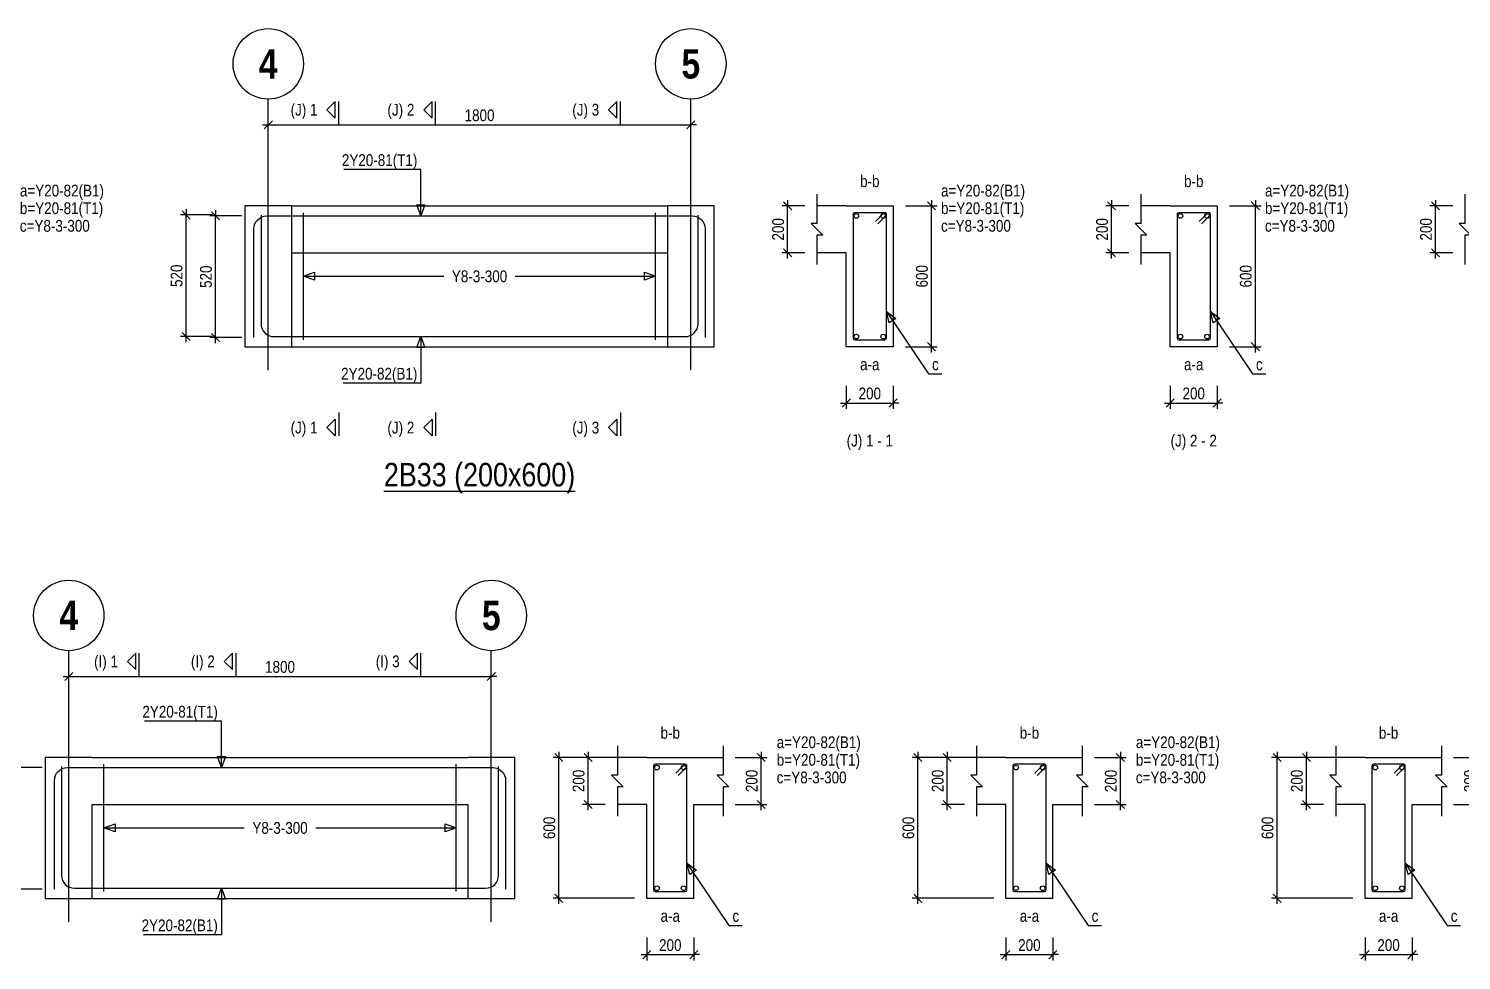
# Model space of a CAD drawing. Extents: x 0 to 206258, y -403073 to 0.
# Drawn here: x 39736 to 51943, y -327603 to -319664 of the extents above; entities that cross this region are included whole.
import ezdxf
from ezdxf.enums import TextEntityAlignment as Align
from ezdxf.lldxf.tags import DXFTag

# ---------------------------------------------------------------- set-up
doc = ezdxf.new("R2010")
doc.units = 0
doc.header["$LTSCALE"] = 1000
for name, color, linetype in [('Axis Circle(Dir 2)', 150, 'Continuous'), ('Axis Label(Dir 1)', 7, 'Continuous'), ('Axis Line(Dir 2)', 150, 'CENTER2'), ('Break Line', 5, 'Continuous'), ('Dimension Line', 5, 'Continuous'), ('Front Elevation Line', 40, 'Continuous'), ('Leader Line', 5, 'Continuous'), ('Link Line', 3, 'Continuous'), ('Rebar Label', 6, 'Continuous'), ('Rebar Line', 7, 'Continuous'), ('Section Label', 1, 'Continuous'), ('Section Line', 1, 'Continuous'), ('Top Rebar Label', 6, 'Continuous'), ('Top Rebar Line', 7, 'Continuous')]:
    doc.layers.add(name, color=color, linetype=linetype)
for name, color, linetype, true_color in [('Back Elevation Line', 191, 'HIDDEN2', 0xd4aaff), ('Beam Label(D)', 94, 'Continuous', 0x008100), ('Beam Line(D)', 112, 'Continuous', 0x00bd5e), ('Link Label', 94, 'Continuous', 0x008100)]:
    doc.layers.add(name, color=color, linetype=linetype, true_color=true_color)
doc.styles.add('Axis Label(Dir 1)', font='ARIALNB.TTF', dxfattribs={"height": 250})
doc.styles.add('Beam Label(D)', font='ARIALN.TTF', dxfattribs={"height": 200})
doc.styles.add('Dimension Text', font='ARIALN.TTF', dxfattribs={"height": 100})
doc.styles.add('Link Label', font='ARIALN.TTF', dxfattribs={"height": 100})
doc.styles.add('Rebar Label', font='ARIALN.TTF', dxfattribs={"height": 100})
doc.styles.add('Section Label', font='ARIALN.TTF', dxfattribs={"height": 100})
doc.styles.add('Top Rebar Label', font='ARIALN.TTF', dxfattribs={"height": 100})
tags = doc.linetypes.add('CENTER2', pattern=[1.125, 0.75, -0.125, 0.125, -0.125]).pattern_tags.tags
tags[10:11] = [DXFTag(74, 4), DXFTag(75, 0), DXFTag(340, '0'), DXFTag(46, 0.0), DXFTag(50, 0.0), DXFTag(44, 0.0), DXFTag(45, 0.0)]
tags[8:9] = [DXFTag(74, 4), DXFTag(75, 0), DXFTag(340, '0'), DXFTag(46, 0.0), DXFTag(50, 0.0), DXFTag(44, 0.0), DXFTag(45, 0.0)]
tags[6:7] = [DXFTag(74, 4), DXFTag(75, 0), DXFTag(340, '0'), DXFTag(46, 0.0), DXFTag(50, 0.0), DXFTag(44, 0.0), DXFTag(45, 0.0)]
tags[4:5] = [DXFTag(74, 4), DXFTag(75, 0), DXFTag(340, '0'), DXFTag(46, 0.0), DXFTag(50, 0.0), DXFTag(44, 0.0), DXFTag(45, 0.0)]
tags = doc.linetypes.add('HIDDEN2', pattern=[0.1875, 0.125, -0.0625]).pattern_tags.tags
tags[6:7] = [DXFTag(74, 4), DXFTag(75, 0), DXFTag(340, '0'), DXFTag(46, 0.0), DXFTag(50, 0.0), DXFTag(44, 0.0), DXFTag(45, 0.0)]
tags[4:5] = [DXFTag(74, 4), DXFTag(75, 0), DXFTag(340, '0'), DXFTag(46, 0.0), DXFTag(50, 0.0), DXFTag(44, 0.0), DXFTag(45, 0.0)]
doc.dimstyles.new('BEAM', dxfattribs={"dimtxt": 100, "dimasz": 30, "dimexe": 48.3, "dimexo": 103.5, "dimgap": 30, "dimtad": 1, "dimtoh": 1, "dimdec": 1, "dimlfac": 0.5, "dimdsep": 46, "dimtxsty": 'Dimension Text', "dimblk": 'PCDIM_TICK', "dimcen": 0.09, "dimclrd": 5, "dimclre": 5, "dimclrt": 5, "dimadec": 1, "dimazin": 0, "dimtp": 1, "dimtm": 1, "dimtfac": 1, "dimtdec": 4, "dimtofl": 0, "dimtmove": 0, "dimatfit": 3, "dimfxl": 1, "dimtolj": 1, "dimtzin": 0, "dimarcsym": 0})

# ---------------------------------------------------------------- blocks, each defined once
blk = doc.blocks.new('PCDIM_TICK')
at = {"layer": 'Dimension Line', "color": 0, "transparency": 33554687}
for p, q in [((1.15, 1.15), (-1.15, -1.15)), ((1.61, 0), (0, 0))]:
    blk.add_line(p, q, dxfattribs=at)
blk = doc.blocks.new('*U3928')
at = {"layer": 'Dimension Line', "color": 5, "true_color": 0x0000ff, "transparency": 16777216}
for p, q in [((41552, -321260), (41280, -321260)), ((41328, -322296), (41328, -321260)), ((41552, -322296), (41280, -322296))]:
    blk.add_line(p, q, dxfattribs=at)
at = {"layer": 'Dimension Line', "color": 5, "true_color": 0x0000ff, "transparency": 16777216, "xscale": 30, "yscale": 30}
for p, rotation in [((41328, -321260), 89.99999999999447), ((41328, -322296), 269.9999999999834)]:
    blk.add_blockref('PCDIM_TICK', p, dxfattribs=dict(at, rotation=rotation))
at = {"layer": 'Dimension Line', "color": 5, "true_color": 0x0000ff, "transparency": 16777216, "insert": (41298, -321778), "char_height": 100, "width": 181.5, "attachment_point": 8, "rotation": 90, "style": 'Dimension Text'}
blk.add_mtext('520', dxfattribs=at)
blk = doc.blocks.new('*U3929')
at = {"layer": 'Dimension Line', "color": 5, "true_color": 0x0000ff, "transparency": 16777216}
for p, q in [((41302, -321252), (41030, -321252)), ((41078, -322288), (41078, -321252)), ((41302, -322288), (41030, -322288))]:
    blk.add_line(p, q, dxfattribs=at)
at = {"layer": 'Dimension Line', "color": 5, "true_color": 0x0000ff, "transparency": 16777216, "xscale": 30, "yscale": 30}
for p, rotation in [((41078, -321252), 89.99999999999447), ((41078, -322288), 269.9999999999834)]:
    blk.add_blockref('PCDIM_TICK', p, dxfattribs=dict(at, rotation=rotation))
at = {"layer": 'Dimension Line', "color": 5, "true_color": 0x0000ff, "transparency": 16777216, "insert": (41048, -321770), "char_height": 100, "width": 181.5, "attachment_point": 8, "rotation": 90, "style": 'Dimension Text'}
blk.add_mtext('520', dxfattribs=at)
blk = doc.blocks.new('*U3930')
at = {"layer": 'Dimension Line', "color": 5, "true_color": 0x0000ff, "transparency": 16777216}
for p, q in [((41778, -320631), (41778, -320436)), ((45378, -320631), (45378, -320436)), ((41778, -320484), (45378, -320484))]:
    blk.add_line(p, q, dxfattribs=at)
at = {"layer": 'Dimension Line', "color": 5, "true_color": 0x0000ff, "transparency": 16777216, "xscale": 30, "yscale": 30, "rotation": 180.0000000000004}
blk.add_blockref('PCDIM_TICK', (41778, -320484), dxfattribs=at)
at = {"layer": 'Dimension Line', "color": 5, "true_color": 0x0000ff, "transparency": 16777216, "xscale": 30, "yscale": 30}
blk.add_blockref('PCDIM_TICK', (45378, -320484), dxfattribs=at)
at = {"layer": 'Dimension Line', "color": 5, "true_color": 0x0000ff, "transparency": 16777216, "insert": (43578, -320454), "char_height": 100, "width": 238.4, "attachment_point": 8, "style": 'Dimension Text'}
blk.add_mtext('1800', dxfattribs=at)
blk = doc.blocks.new('*U3931')
at = {"layer": 'Dimension Line', "color": 5, "true_color": 0x0000ff, "transparency": 16777216}
for p, q in [((47206, -321174), (47476, -321174)), ((47428, -322374), (47428, -321174)), ((47206, -322374), (47476, -322374))]:
    blk.add_line(p, q, dxfattribs=at)
at = {"layer": 'Dimension Line', "color": 5, "true_color": 0x0000ff, "transparency": 16777216, "xscale": 30, "yscale": 30}
for p, rotation in [((47428, -321174), 89.99999999999447), ((47428, -322374), 269.9999999999834)]:
    blk.add_blockref('PCDIM_TICK', p, dxfattribs=dict(at, rotation=rotation))
at = {"layer": 'Dimension Line', "color": 5, "true_color": 0x0000ff, "transparency": 16777216, "insert": (47398, -321774), "char_height": 100, "width": 181.97, "attachment_point": 8, "rotation": 90, "style": 'Dimension Text'}
blk.add_mtext('600', dxfattribs=at)
blk = doc.blocks.new('*U3932')
at = {"layer": 'Dimension Line', "color": 5, "true_color": 0x0000ff, "transparency": 16777216}
for p, q in [((46349, -321174), (46155, -321174)), ((46203, -321574), (46203, -321174)), ((46349, -321574), (46155, -321574))]:
    blk.add_line(p, q, dxfattribs=at)
at = {"layer": 'Dimension Line', "color": 5, "true_color": 0x0000ff, "transparency": 16777216, "xscale": 30, "yscale": 30}
for p, rotation in [((46203, -321174), 89.99999999999447), ((46203, -321574), 269.9999999999834)]:
    blk.add_blockref('PCDIM_TICK', p, dxfattribs=dict(at, rotation=rotation))
at = {"layer": 'Dimension Line', "color": 5, "true_color": 0x0000ff, "transparency": 16777216, "insert": (46173, -321374), "char_height": 100, "width": 182.77, "attachment_point": 8, "rotation": 90, "style": 'Dimension Text'}
blk.add_mtext('200', dxfattribs=at)
blk = doc.blocks.new('*U3933')
at = {"layer": 'Dimension Line', "color": 5, "true_color": 0x0000ff, "transparency": 16777216}
for p, q in [((46703, -322708), (46703, -322903)), ((47103, -322708), (47103, -322903)), ((46703, -322854), (47103, -322854))]:
    blk.add_line(p, q, dxfattribs=at)
at = {"layer": 'Dimension Line', "color": 5, "true_color": 0x0000ff, "transparency": 16777216, "xscale": 30, "yscale": 30, "rotation": 180.0000000000004}
blk.add_blockref('PCDIM_TICK', (46703, -322854), dxfattribs=at)
at = {"layer": 'Dimension Line', "color": 5, "true_color": 0x0000ff, "transparency": 16777216, "xscale": 30, "yscale": 30}
blk.add_blockref('PCDIM_TICK', (47103, -322854), dxfattribs=at)
at = {"layer": 'Dimension Line', "color": 5, "true_color": 0x0000ff, "transparency": 16777216, "insert": (46903, -322824), "char_height": 100, "width": 182.77, "attachment_point": 8, "style": 'Dimension Text'}
blk.add_mtext('200', dxfattribs=at)
blk = doc.blocks.new('*U3934')
at = {"layer": 'Dimension Line', "color": 5, "true_color": 0x0000ff, "transparency": 16777216}
for p, q in [((49967, -321174), (50237, -321174)), ((50188, -322374), (50188, -321174)), ((49967, -322374), (50237, -322374))]:
    blk.add_line(p, q, dxfattribs=at)
at = {"layer": 'Dimension Line', "color": 5, "true_color": 0x0000ff, "transparency": 16777216, "xscale": 30, "yscale": 30}
for p, rotation in [((50188, -321174), 89.99999999999447), ((50188, -322374), 269.9999999999834)]:
    blk.add_blockref('PCDIM_TICK', p, dxfattribs=dict(at, rotation=rotation))
at = {"layer": 'Dimension Line', "color": 5, "true_color": 0x0000ff, "transparency": 16777216, "insert": (50158, -321774), "char_height": 100, "width": 181.97, "attachment_point": 8, "rotation": 90, "style": 'Dimension Text'}
blk.add_mtext('600', dxfattribs=at)
blk = doc.blocks.new('*U3935')
at = {"layer": 'Dimension Line', "color": 5, "true_color": 0x0000ff, "transparency": 16777216}
for p, q in [((49110, -321174), (48915, -321174)), ((48963, -321574), (48963, -321174)), ((49110, -321574), (48915, -321574))]:
    blk.add_line(p, q, dxfattribs=at)
at = {"layer": 'Dimension Line', "color": 5, "true_color": 0x0000ff, "transparency": 16777216, "xscale": 30, "yscale": 30}
for p, rotation in [((48963, -321174), 89.99999999999447), ((48963, -321574), 269.9999999999834)]:
    blk.add_blockref('PCDIM_TICK', p, dxfattribs=dict(at, rotation=rotation))
at = {"layer": 'Dimension Line', "color": 5, "true_color": 0x0000ff, "transparency": 16777216, "insert": (48933, -321374), "char_height": 100, "width": 182.77, "attachment_point": 8, "rotation": 90, "style": 'Dimension Text'}
blk.add_mtext('200', dxfattribs=at)
blk = doc.blocks.new('*U3936')
at = {"layer": 'Dimension Line', "color": 5, "true_color": 0x0000ff, "transparency": 16777216}
for p, q in [((49463, -322708), (49463, -322903)), ((49863, -322708), (49863, -322903)), ((49463, -322854), (49863, -322854))]:
    blk.add_line(p, q, dxfattribs=at)
at = {"layer": 'Dimension Line', "color": 5, "true_color": 0x0000ff, "transparency": 16777216, "xscale": 30, "yscale": 30, "rotation": 180.0000000000004}
blk.add_blockref('PCDIM_TICK', (49463, -322854), dxfattribs=at)
at = {"layer": 'Dimension Line', "color": 5, "true_color": 0x0000ff, "transparency": 16777216, "xscale": 30, "yscale": 30}
blk.add_blockref('PCDIM_TICK', (49863, -322854), dxfattribs=at)
at = {"layer": 'Dimension Line', "color": 5, "true_color": 0x0000ff, "transparency": 16777216, "insert": (49663, -322824), "char_height": 100, "width": 182.77, "attachment_point": 8, "style": 'Dimension Text'}
blk.add_mtext('200', dxfattribs=at)
blk = doc.blocks.new('*U3938')
at = {"layer": 'Dimension Line', "color": 5, "true_color": 0x0000ff, "transparency": 16777216}
for p, q in [((51870, -321174), (51675, -321174)), ((51723, -321574), (51723, -321174)), ((51870, -321574), (51675, -321574))]:
    blk.add_line(p, q, dxfattribs=at)
at = {"layer": 'Dimension Line', "color": 5, "true_color": 0x0000ff, "transparency": 16777216, "xscale": 30, "yscale": 30}
for p, rotation in [((51723, -321174), 89.99999999999447), ((51723, -321574), 269.9999999999834)]:
    blk.add_blockref('PCDIM_TICK', p, dxfattribs=dict(at, rotation=rotation))
at = {"layer": 'Dimension Line', "color": 5, "true_color": 0x0000ff, "transparency": 16777216, "insert": (51693, -321374), "char_height": 100, "width": 182.77, "attachment_point": 8, "rotation": 90, "style": 'Dimension Text'}
blk.add_mtext('200', dxfattribs=at)
blk = doc.blocks.new('*U3964')
at = {"layer": 'Dimension Line', "color": 5, "true_color": 0x0000ff, "transparency": 16777216}
for p, q in [((39852, -325960), (39580, -325960)), ((39628, -326996), (39628, -325960)), ((39852, -326996), (39580, -326996))]:
    blk.add_line(p, q, dxfattribs=at)
at = {"layer": 'Dimension Line', "color": 5, "true_color": 0x0000ff, "transparency": 16777216, "xscale": 30, "yscale": 30}
for p, rotation in [((39628, -325960), 89.99999999999447), ((39628, -326996), 269.9999999999834)]:
    blk.add_blockref('PCDIM_TICK', p, dxfattribs=dict(at, rotation=rotation))
at = {"layer": 'Dimension Line', "color": 5, "true_color": 0x0000ff, "transparency": 16777216, "insert": (39598, -326478), "char_height": 100, "width": 181.5, "attachment_point": 8, "rotation": 90, "style": 'Dimension Text'}
blk.add_mtext('520', dxfattribs=at)
blk = doc.blocks.new('*U3966')
at = {"layer": 'Dimension Line', "color": 5, "true_color": 0x0000ff, "transparency": 16777216}
for p, q in [((40078, -325331), (40078, -325136)), ((40078, -325184), (43678, -325184)), ((43678, -325331), (43678, -325136))]:
    blk.add_line(p, q, dxfattribs=at)
at = {"layer": 'Dimension Line', "color": 5, "true_color": 0x0000ff, "transparency": 16777216, "xscale": 30, "yscale": 30, "rotation": 180.0000000000004}
blk.add_blockref('PCDIM_TICK', (40078, -325184), dxfattribs=at)
at = {"layer": 'Dimension Line', "color": 5, "true_color": 0x0000ff, "transparency": 16777216, "xscale": 30, "yscale": 30}
blk.add_blockref('PCDIM_TICK', (43678, -325184), dxfattribs=at)
at = {"layer": 'Dimension Line', "color": 5, "true_color": 0x0000ff, "transparency": 16777216, "insert": (41878, -325154), "char_height": 100, "width": 238.4, "attachment_point": 8, "style": 'Dimension Text'}
blk.add_mtext('1800', dxfattribs=at)
blk = doc.blocks.new('*U3967')
at = {"layer": 'Dimension Line', "color": 5, "true_color": 0x0000ff, "transparency": 16777216}
for p, q in [((45756, -325874), (46026, -325874)), ((45978, -326274), (45978, -325874)), ((45756, -326274), (46026, -326274))]:
    blk.add_line(p, q, dxfattribs=at)
at = {"layer": 'Dimension Line', "color": 5, "true_color": 0x0000ff, "transparency": 16777216, "xscale": 30, "yscale": 30}
for p, rotation in [((45978, -325874), 89.99999999999447), ((45978, -326274), 269.9999999999834)]:
    blk.add_blockref('PCDIM_TICK', p, dxfattribs=dict(at, rotation=rotation))
at = {"layer": 'Dimension Line', "color": 5, "true_color": 0x0000ff, "transparency": 16777216, "insert": (45948, -326074), "char_height": 100, "width": 182.77, "attachment_point": 8, "rotation": 90, "style": 'Dimension Text'}
blk.add_mtext('200', dxfattribs=at)
blk = doc.blocks.new('*U3968')
at = {"layer": 'Dimension Line', "color": 5, "true_color": 0x0000ff, "transparency": 16777216}
for p, q in [((44649, -325874), (44455, -325874)), ((44503, -326274), (44503, -325874)), ((44649, -326274), (44455, -326274))]:
    blk.add_line(p, q, dxfattribs=at)
at = {"layer": 'Dimension Line', "color": 5, "true_color": 0x0000ff, "transparency": 16777216, "xscale": 30, "yscale": 30}
for p, rotation in [((44503, -325874), 89.99999999999447), ((44503, -326274), 269.9999999999834)]:
    blk.add_blockref('PCDIM_TICK', p, dxfattribs=dict(at, rotation=rotation))
at = {"layer": 'Dimension Line', "color": 5, "true_color": 0x0000ff, "transparency": 16777216, "insert": (44473, -326074), "char_height": 100, "width": 182.77, "attachment_point": 8, "rotation": 90, "style": 'Dimension Text'}
blk.add_mtext('200', dxfattribs=at)
blk = doc.blocks.new('*U3969')
at = {"layer": 'Dimension Line', "color": 5, "true_color": 0x0000ff, "transparency": 16777216}
for p, q in [((44899, -325874), (44205, -325874)), ((44253, -327074), (44253, -325874)), ((44899, -327074), (44205, -327074))]:
    blk.add_line(p, q, dxfattribs=at)
at = {"layer": 'Dimension Line', "color": 5, "true_color": 0x0000ff, "transparency": 16777216, "xscale": 30, "yscale": 30}
for p, rotation in [((44253, -325874), 89.99999999999447), ((44253, -327074), 269.9999999999834)]:
    blk.add_blockref('PCDIM_TICK', p, dxfattribs=dict(at, rotation=rotation))
at = {"layer": 'Dimension Line', "color": 5, "true_color": 0x0000ff, "transparency": 16777216, "insert": (44223, -326474), "char_height": 100, "width": 181.97, "attachment_point": 8, "rotation": 90, "style": 'Dimension Text'}
blk.add_mtext('600', dxfattribs=at)
blk = doc.blocks.new('*U3970')
at = {"layer": 'Dimension Line', "color": 5, "true_color": 0x0000ff, "transparency": 16777216}
for p, q in [((45003, -327408), (45003, -327603)), ((45403, -327408), (45403, -327603)), ((45003, -327554), (45403, -327554))]:
    blk.add_line(p, q, dxfattribs=at)
at = {"layer": 'Dimension Line', "color": 5, "true_color": 0x0000ff, "transparency": 16777216, "xscale": 30, "yscale": 30, "rotation": 180.0000000000004}
blk.add_blockref('PCDIM_TICK', (45003, -327554), dxfattribs=at)
at = {"layer": 'Dimension Line', "color": 5, "true_color": 0x0000ff, "transparency": 16777216, "xscale": 30, "yscale": 30}
blk.add_blockref('PCDIM_TICK', (45403, -327554), dxfattribs=at)
at = {"layer": 'Dimension Line', "color": 5, "true_color": 0x0000ff, "transparency": 16777216, "insert": (45203, -327524), "char_height": 100, "width": 182.77, "attachment_point": 8, "style": 'Dimension Text'}
blk.add_mtext('200', dxfattribs=at)
blk = doc.blocks.new('*U3971')
at = {"layer": 'Dimension Line', "color": 5, "true_color": 0x0000ff, "transparency": 16777216}
for p, q in [((48817, -325874), (49087, -325874)), ((49038, -326274), (49038, -325874)), ((48817, -326274), (49087, -326274))]:
    blk.add_line(p, q, dxfattribs=at)
at = {"layer": 'Dimension Line', "color": 5, "true_color": 0x0000ff, "transparency": 16777216, "xscale": 30, "yscale": 30}
for p, rotation in [((49038, -325874), 89.99999999999447), ((49038, -326274), 269.9999999999834)]:
    blk.add_blockref('PCDIM_TICK', p, dxfattribs=dict(at, rotation=rotation))
at = {"layer": 'Dimension Line', "color": 5, "true_color": 0x0000ff, "transparency": 16777216, "insert": (49008, -326074), "char_height": 100, "width": 182.77, "attachment_point": 8, "rotation": 90, "style": 'Dimension Text'}
blk.add_mtext('200', dxfattribs=at)
blk = doc.blocks.new('*U3972')
at = {"layer": 'Dimension Line', "color": 5, "true_color": 0x0000ff, "transparency": 16777216}
for p, q in [((47710, -325874), (47515, -325874)), ((47563, -326274), (47563, -325874)), ((47710, -326274), (47515, -326274))]:
    blk.add_line(p, q, dxfattribs=at)
at = {"layer": 'Dimension Line', "color": 5, "true_color": 0x0000ff, "transparency": 16777216, "xscale": 30, "yscale": 30}
for p, rotation in [((47563, -325874), 89.99999999999447), ((47563, -326274), 269.9999999999834)]:
    blk.add_blockref('PCDIM_TICK', p, dxfattribs=dict(at, rotation=rotation))
at = {"layer": 'Dimension Line', "color": 5, "true_color": 0x0000ff, "transparency": 16777216, "insert": (47533, -326074), "char_height": 100, "width": 182.77, "attachment_point": 8, "rotation": 90, "style": 'Dimension Text'}
blk.add_mtext('200', dxfattribs=at)
blk = doc.blocks.new('*U3973')
at = {"layer": 'Dimension Line', "color": 5, "true_color": 0x0000ff, "transparency": 16777216}
for p, q in [((47960, -325874), (47265, -325874)), ((47313, -327074), (47313, -325874)), ((47960, -327074), (47265, -327074))]:
    blk.add_line(p, q, dxfattribs=at)
at = {"layer": 'Dimension Line', "color": 5, "true_color": 0x0000ff, "transparency": 16777216, "xscale": 30, "yscale": 30}
for p, rotation in [((47313, -325874), 89.99999999999447), ((47313, -327074), 269.9999999999834)]:
    blk.add_blockref('PCDIM_TICK', p, dxfattribs=dict(at, rotation=rotation))
at = {"layer": 'Dimension Line', "color": 5, "true_color": 0x0000ff, "transparency": 16777216, "insert": (47283, -326474), "char_height": 100, "width": 181.97, "attachment_point": 8, "rotation": 90, "style": 'Dimension Text'}
blk.add_mtext('600', dxfattribs=at)
blk = doc.blocks.new('*U3974')
at = {"layer": 'Dimension Line', "color": 5, "true_color": 0x0000ff, "transparency": 16777216}
for p, q in [((48063, -327408), (48063, -327603)), ((48463, -327408), (48463, -327603)), ((48063, -327554), (48463, -327554))]:
    blk.add_line(p, q, dxfattribs=at)
at = {"layer": 'Dimension Line', "color": 5, "true_color": 0x0000ff, "transparency": 16777216, "xscale": 30, "yscale": 30, "rotation": 180.0000000000004}
blk.add_blockref('PCDIM_TICK', (48063, -327554), dxfattribs=at)
at = {"layer": 'Dimension Line', "color": 5, "true_color": 0x0000ff, "transparency": 16777216, "xscale": 30, "yscale": 30}
blk.add_blockref('PCDIM_TICK', (48463, -327554), dxfattribs=at)
at = {"layer": 'Dimension Line', "color": 5, "true_color": 0x0000ff, "transparency": 16777216, "insert": (48263, -327524), "char_height": 100, "width": 182.77, "attachment_point": 8, "style": 'Dimension Text'}
blk.add_mtext('200', dxfattribs=at)
blk = doc.blocks.new('*U3975')
at = {"layer": 'Dimension Line', "color": 5, "true_color": 0x0000ff, "transparency": 16777216}
for p, q in [((51877, -325874), (52147, -325874)), ((52098, -326274), (52098, -325874)), ((51877, -326274), (52147, -326274))]:
    blk.add_line(p, q, dxfattribs=at)
at = {"layer": 'Dimension Line', "color": 5, "true_color": 0x0000ff, "transparency": 16777216, "xscale": 30, "yscale": 30}
for p, rotation in [((52098, -325874), 89.99999999999447), ((52098, -326274), 269.9999999999834)]:
    blk.add_blockref('PCDIM_TICK', p, dxfattribs=dict(at, rotation=rotation))
at = {"layer": 'Dimension Line', "color": 5, "true_color": 0x0000ff, "transparency": 16777216, "insert": (52068, -326074), "char_height": 100, "width": 182.77, "attachment_point": 8, "rotation": 90, "style": 'Dimension Text'}
blk.add_mtext('200', dxfattribs=at)
blk = doc.blocks.new('*U3976')
at = {"layer": 'Dimension Line', "color": 5, "true_color": 0x0000ff, "transparency": 16777216}
for p, q in [((50770, -325874), (50575, -325874)), ((50623, -326274), (50623, -325874)), ((50770, -326274), (50575, -326274))]:
    blk.add_line(p, q, dxfattribs=at)
at = {"layer": 'Dimension Line', "color": 5, "true_color": 0x0000ff, "transparency": 16777216, "xscale": 30, "yscale": 30}
for p, rotation in [((50623, -325874), 89.99999999999447), ((50623, -326274), 269.9999999999834)]:
    blk.add_blockref('PCDIM_TICK', p, dxfattribs=dict(at, rotation=rotation))
at = {"layer": 'Dimension Line', "color": 5, "true_color": 0x0000ff, "transparency": 16777216, "insert": (50593, -326074), "char_height": 100, "width": 182.77, "attachment_point": 8, "rotation": 90, "style": 'Dimension Text'}
blk.add_mtext('200', dxfattribs=at)
blk = doc.blocks.new('*U3977')
at = {"layer": 'Dimension Line', "color": 5, "true_color": 0x0000ff, "transparency": 16777216}
for p, q in [((51020, -325874), (50325, -325874)), ((50373, -327074), (50373, -325874)), ((51020, -327074), (50325, -327074))]:
    blk.add_line(p, q, dxfattribs=at)
at = {"layer": 'Dimension Line', "color": 5, "true_color": 0x0000ff, "transparency": 16777216, "xscale": 30, "yscale": 30}
for p, rotation in [((50373, -325874), 89.99999999999447), ((50373, -327074), 269.9999999999834)]:
    blk.add_blockref('PCDIM_TICK', p, dxfattribs=dict(at, rotation=rotation))
at = {"layer": 'Dimension Line', "color": 5, "true_color": 0x0000ff, "transparency": 16777216, "insert": (50343, -326474), "char_height": 100, "width": 181.97, "attachment_point": 8, "rotation": 90, "style": 'Dimension Text'}
blk.add_mtext('600', dxfattribs=at)
blk = doc.blocks.new('*U3978')
at = {"layer": 'Dimension Line', "color": 5, "true_color": 0x0000ff, "transparency": 16777216}
for p, q in [((51123, -327408), (51123, -327603)), ((51523, -327408), (51523, -327603)), ((51123, -327554), (51523, -327554))]:
    blk.add_line(p, q, dxfattribs=at)
at = {"layer": 'Dimension Line', "color": 5, "true_color": 0x0000ff, "transparency": 16777216, "xscale": 30, "yscale": 30, "rotation": 180.0000000000004}
blk.add_blockref('PCDIM_TICK', (51123, -327554), dxfattribs=at)
at = {"layer": 'Dimension Line', "color": 5, "true_color": 0x0000ff, "transparency": 16777216, "xscale": 30, "yscale": 30}
blk.add_blockref('PCDIM_TICK', (51523, -327554), dxfattribs=at)
at = {"layer": 'Dimension Line', "color": 5, "true_color": 0x0000ff, "transparency": 16777216, "insert": (51323, -327524), "char_height": 100, "width": 182.77, "attachment_point": 8, "style": 'Dimension Text'}
blk.add_mtext('200', dxfattribs=at)

msp = doc.modelspace()

# ---------------------------------------------------------------- linework, layer by layer
at = {"layer": 'Axis Circle(Dir 2)', "transparency": 33554687}
for centre in [(41777.964, -319964.284), (45377.964, -319964.284), (40077.964, -324664.284), (43677.964, -324664.284)]:
    msp.add_circle(centre, 300, dxfattribs=at)
at = {"layer": 'Axis Line(Dir 2)', "transparency": 33554687}
for points in [[(41777.964, -322574.284), (41777.964, -320264.284)], [(45377.964, -322574.284), (45377.964, -320264.284)], [(40077.964, -327274.284), (40077.964, -324964.284)], [(43677.964, -327274.284), (43677.964, -324964.284)]]:
    msp.add_lwpolyline(points, dxfattribs=at)
at = {"layer": 'Back Elevation Line', "transparency": 33554687}
for points in [[(41977.964, -321174.284), (41577.964, -321174.284)], [(41577.964, -321174.284), (41577.964, -322374.284)], [(41977.964, -322374.284), (41977.964, -321174.284)], [(45577.964, -321174.284), (45177.964, -321174.284)], [(45177.964, -321174.284), (45177.964, -322374.284)], [(45577.964, -322374.284), (45577.964, -321174.284)], [(41577.964, -322374.284), (41977.964, -322374.284)], [(45177.964, -322374.284), (45577.964, -322374.284)], [(40277.964, -325874.284), (39877.964, -325874.284)], [(39877.964, -325874.284), (39877.964, -327074.284)], [(40277.964, -325874.284), (43477.964, -325874.284)], [(43877.964, -325874.284), (43477.964, -325874.284)], [(43877.964, -327074.284), (43877.964, -325874.284)], [(40277.964, -327074.284), (40277.964, -326274.284)], [(40277.964, -326274.284), (43477.964, -326274.284)], [(43477.964, -326274.284), (43477.964, -327074.284)], [(39877.964, -327074.284), (40277.964, -327074.284)], [(43477.964, -327074.284), (43877.964, -327074.284)]]:
    msp.add_lwpolyline(points, dxfattribs=at)
at = {"layer": 'Beam Line(D)', "transparency": 33554687}
for points in [[(41577.964, -321174.284), (41577.964, -322374.284)], [(41977.964, -321174.284), (41577.964, -321174.284)], [(41977.964, -321174.284), (45177.964, -321174.284)], [(45577.964, -321174.284), (45177.964, -321174.284)], [(45577.964, -322374.284), (45577.964, -321174.284)], [(46702.964, -321174.284), (47102.964, -321174.284), (47102.964, -322374.284), (46702.964, -322374.284), (46702.964, -321574.284), (46452.964, -321574.284)], [(46702.964, -321174.284), (46452.964, -321174.284)], [(46702.964, -321174.284), (46702.964, -321174.284)], [(49463.203, -321174.284), (49863.203, -321174.284), (49863.203, -322374.284), (49463.203, -322374.284), (49463.203, -321574.284), (49213.203, -321574.284)], [(49463.203, -321174.284), (49213.203, -321174.284)], [(49463.203, -321174.284), (49463.203, -321174.284)], [(41577.964, -322374.284), (41977.964, -322374.284)], [(41977.964, -322374.284), (45177.964, -322374.284)], [(45177.964, -322374.284), (45577.964, -322374.284)], [(39877.964, -325874.284), (39877.964, -327074.284)], [(40277.964, -325874.284), (39877.964, -325874.284)], [(40277.964, -325874.284), (43477.964, -325874.284)], [(43877.964, -325874.284), (43477.964, -325874.284)], [(43877.964, -327074.284), (43877.964, -325874.284)], [(45002.964, -325874.284), (44752.964, -325874.284)], [(45002.964, -325874.284), (45402.964, -325874.284)], [(45002.964, -325874.284), (45002.964, -325874.284)], [(45402.964, -325874.284), (45402.964, -325874.284)], [(45402.964, -325874.284), (45652.964, -325874.284)], [(48063.203, -325874.284), (47813.203, -325874.284)], [(48063.203, -325874.284), (48463.203, -325874.284)], [(48063.203, -325874.284), (48063.203, -325874.284)], [(48463.203, -325874.284), (48463.203, -325874.284)], [(48463.203, -325874.284), (48713.203, -325874.284)], [(51123.442, -325874.284), (50873.442, -325874.284)], [(51123.442, -325874.284), (51523.442, -325874.284)], [(51123.442, -325874.284), (51123.442, -325874.284)], [(51523.442, -325874.284), (51523.442, -325874.284)], [(51523.442, -325874.284), (51773.442, -325874.284)], [(45402.964, -327074.284), (45002.964, -327074.284), (45002.964, -326274.284), (44752.964, -326274.284)], [(45402.964, -327074.284), (45402.964, -326274.284), (45652.964, -326274.284)], [(48463.203, -327074.284), (48063.203, -327074.284), (48063.203, -326274.284), (47813.203, -326274.284)], [(48463.203, -327074.284), (48463.203, -326274.284), (48713.203, -326274.284)], [(51523.442, -327074.284), (51123.442, -327074.284), (51123.442, -326274.284), (50873.442, -326274.284)], [(51523.442, -327074.284), (51523.442, -326274.284), (51773.442, -326274.284)], [(39877.964, -327074.284), (40277.964, -327074.284)], [(40277.964, -327074.284), (43477.964, -327074.284)], [(43477.964, -327074.284), (43877.964, -327074.284)]]:
    msp.add_lwpolyline(points, dxfattribs=at)
at = {"layer": 'Break Line', "transparency": 33554687}
for points in [[(46452.964, -321074.284), (46452.964, -321324.284), (46402.964, -321324.284), (46502.964, -321424.284), (46452.964, -321424.284), (46452.964, -321674.284)], [(49213.203, -321074.284), (49213.203, -321324.284), (49163.203, -321324.284), (49263.203, -321424.284), (49213.203, -321424.284), (49213.203, -321674.284)], [(51973.442, -321074.284), (51973.442, -321324.284), (51923.442, -321324.284), (52023.442, -321424.284), (51973.442, -321424.284), (51973.442, -321674.284)], [(44752.964, -325774.284), (44752.964, -326024.284), (44702.964, -326024.284), (44802.964, -326124.284), (44752.964, -326124.284), (44752.964, -326374.284)], [(45652.964, -325774.284), (45652.964, -326024.284), (45602.964, -326024.284), (45702.964, -326124.284), (45652.964, -326124.284), (45652.964, -326374.284)], [(47813.203, -325774.284), (47813.203, -326024.284), (47763.203, -326024.284), (47863.203, -326124.284), (47813.203, -326124.284), (47813.203, -326374.284)], [(48713.203, -325774.284), (48713.203, -326024.284), (48663.203, -326024.284), (48763.203, -326124.284), (48713.203, -326124.284), (48713.203, -326374.284)], [(50873.442, -325774.284), (50873.442, -326024.284), (50823.442, -326024.284), (50923.442, -326124.284), (50873.442, -326124.284), (50873.442, -326374.284)], [(51773.442, -325774.284), (51773.442, -326024.284), (51723.442, -326024.284), (51823.442, -326124.284), (51773.442, -326124.284), (51773.442, -326374.284)]]:
    msp.add_lwpolyline(points, dxfattribs=at)
at = {"layer": 'Front Elevation Line', "transparency": 33554687}
for points in [[(41977.964, -321174.284), (41577.964, -321174.284)], [(41577.964, -321174.284), (41577.964, -322374.284)], [(41977.964, -321174.284), (45177.964, -321174.284)], [(45577.964, -321174.284), (45177.964, -321174.284)], [(45577.964, -322374.284), (45577.964, -321174.284)], [(41977.964, -322374.284), (41977.964, -321574.284)], [(41977.964, -321574.284), (45177.964, -321574.284)], [(45177.964, -321574.284), (45177.964, -322374.284)], [(41577.964, -322374.284), (41977.964, -322374.284)], [(45177.964, -322374.284), (45577.964, -322374.284)], [(40277.964, -325874.284), (39877.964, -325874.284)], [(39877.964, -325874.284), (39877.964, -327074.284)], [(40277.964, -325874.284), (43477.964, -325874.284)], [(43877.964, -325874.284), (43477.964, -325874.284)], [(43877.964, -327074.284), (43877.964, -325874.284)], [(40277.964, -327074.284), (40277.964, -326274.284)], [(40277.964, -326274.284), (43477.964, -326274.284)], [(43477.964, -326274.284), (43477.964, -327074.284)], [(39877.964, -327074.284), (40277.964, -327074.284)], [(43477.964, -327074.284), (43877.964, -327074.284)]]:
    msp.add_lwpolyline(points, dxfattribs=at)
at = {"layer": 'Leader Line', "transparency": 33554687}
for points in [[(43077.964, -321260.284), (43077.964, -320864.284), (42422.973, -320864.284)], [(43043.762, -321166.314), (43112.166, -321166.314), (43077.964, -321260.284), (43043.762, -321166.314)], [(42077.964, -321774.284), (42171.934, -321740.082), (42171.934, -321808.486), (42077.964, -321774.284), (43273.32, -321774.284)], [(43882.608, -321774.284), (45077.964, -321774.284), (44983.995, -321808.486), (44983.995, -321740.082), (45077.964, -321774.284)], [(47125.905, -322133.009), (47069.221, -322171.297), (47044.965, -322074.284), (47125.905, -322133.009)], [(47044.965, -322074.284), (47402.964, -322604.284), (47516.094, -322604.284)], [(49886.143, -322133.008), (49829.459, -322171.297), (49805.203, -322074.283), (49886.143, -322133.008)], [(49805.203, -322074.283), (50163.203, -322604.284), (50276.332, -322604.284)], [(43077.964, -322288.284), (43077.964, -322684.284), (42415.291, -322684.284)], [(43112.166, -322382.253), (43043.762, -322382.253), (43077.964, -322288.284), (43112.166, -322382.253)], [(41377.964, -325960.284), (41377.964, -325564.284), (40722.973, -325564.284)], [(41343.762, -325866.314), (41412.166, -325866.314), (41377.964, -325960.284), (41343.762, -325866.314)], [(40377.964, -326474.284), (40471.934, -326440.082), (40471.934, -326508.486), (40377.964, -326474.284), (41573.32, -326474.284)], [(42182.608, -326474.284), (43377.964, -326474.284), (43283.995, -326508.486), (43283.995, -326440.082), (43377.964, -326474.284)], [(45425.905, -326833.009), (45369.221, -326871.297), (45344.964, -326774.284), (45425.905, -326833.009)], [(45344.964, -326774.284), (45702.964, -327304.284), (45816.094, -327304.284)], [(48486.143, -326833.008), (48429.459, -326871.297), (48405.203, -326774.283), (48486.143, -326833.008)], [(48405.203, -326774.283), (48763.203, -327304.284), (48876.332, -327304.284)], [(51546.383, -326833.009), (51489.698, -326871.298), (51465.442, -326774.284), (51546.383, -326833.009)], [(51465.442, -326774.284), (51823.442, -327304.284), (51936.571, -327304.284)], [(41377.964, -326988.284), (41377.964, -327384.284), (40715.291, -327384.284)], [(41412.166, -327082.253), (41343.762, -327082.253), (41377.964, -326988.284), (41412.166, -327082.253)]]:
    msp.add_lwpolyline(points, dxfattribs=at)
at = {"layer": 'Link Line', "transparency": 33554687}
for p, q in [((42077.964, -322316.284), (42077.964, -321232.284)), ((45077.964, -322316.284), (45077.964, -321232.284)), ((40377.964, -327016.284), (40377.964, -325932.284)), ((43377.964, -327016.284), (43377.964, -325932.284))]:
    msp.add_line(p, q, dxfattribs=at)
for points in [[(46970.153, -321326.894), (47040.864, -321256.183, 0.668178638), (47030.964, -321232.284), (46774.964, -321232.284, 0.414213562), (46760.964, -321246.284), (46760.964, -322302.284, 0.414213562), (46774.964, -322316.284), (47030.964, -322316.284, 0.414213562), (47044.964, -322302.284), (47044.964, -321246.284, 0.668178638), (47021.065, -321236.384), (46950.354, -321307.095)], [(49730.392, -321326.894), (49801.103, -321256.183, 0.668178638), (49791.203, -321232.284), (49535.203, -321232.284, 0.414213562), (49521.203, -321246.284), (49521.203, -322302.284, 0.414213562), (49535.203, -322316.284), (49791.203, -322316.284, 0.414213562), (49805.203, -322302.284), (49805.203, -321246.284, 0.668178638), (49781.304, -321236.384), (49710.593, -321307.095)], [(45270.153, -326026.894), (45340.864, -325956.183, 0.668178638), (45330.964, -325932.284), (45074.964, -325932.284, 0.414213562), (45060.964, -325946.284), (45060.964, -327002.284, 0.414213562), (45074.964, -327016.284), (45330.964, -327016.284, 0.414213562), (45344.964, -327002.284), (45344.964, -325946.284, 0.668178638), (45321.065, -325936.384), (45250.354, -326007.095)], [(48330.392, -326026.894), (48401.102, -325956.183, 0.668178638), (48391.203, -325932.284), (48135.203, -325932.284, 0.414213562), (48121.203, -325946.284), (48121.203, -327002.284, 0.414213562), (48135.203, -327016.284), (48391.203, -327016.284, 0.414213562), (48405.203, -327002.284), (48405.203, -325946.284, 0.668178638), (48381.303, -325936.384), (48310.593, -326007.095)], [(51390.63, -326026.894), (51461.341, -325956.183, 0.668178638), (51451.442, -325932.284), (51195.442, -325932.284, 0.414213562), (51181.442, -325946.284), (51181.442, -327002.284, 0.414213562), (51195.442, -327016.284), (51451.442, -327016.284, 0.414213562), (51465.442, -327002.284), (51465.442, -325946.284, 0.668178638), (51441.542, -325936.384), (51370.831, -326007.095)]]:
    msp.add_lwpolyline(points, format="xyb", dxfattribs=at)
at = {"layer": 'Rebar Line', "transparency": 33554687}
for points in [[(41715.964, -321252.284), (41715.964, -322178.328, 0.414213562), (41825.92, -322288.284), (45330.009, -322288.284, 0.414213543), (45439.964, -322178.328), (45439.964, -321252.284)], [(40015.964, -325952.284), (40015.964, -326878.328, 0.414213562), (40125.92, -326988.284), (43630.009, -326988.284, 0.414213543), (43739.964, -326878.328), (43739.964, -325952.284)]]:
    msp.add_lwpolyline(points, format="xyb", dxfattribs=at)
for centre in [(46788.964, -321260.284), (47016.964, -321260.284), (49549.203, -321260.284), (49777.203, -321260.284), (46788.964, -322288.284), (47016.964, -322288.284), (49549.203, -322288.284), (49777.203, -322288.284), (45088.964, -325960.284), (45316.964, -325960.284), (48149.203, -325960.284), (48377.203, -325960.284), (51209.442, -325960.284), (51437.442, -325960.284), (45088.964, -326988.284), (45316.964, -326988.284), (48149.203, -326988.284), (48377.203, -326988.284), (51209.442, -326988.284), (51437.442, -326988.284)]:
    msp.add_circle(centre, 20, dxfattribs=at)
at = {"layer": 'Section Line', "transparency": 33554687}
for points in [[(42347.964, -320284.284), (42277.254, -320354.994), (42347.964, -320425.705), (42347.964, -320284.284)], [(42377.964, -320484.284), (42377.964, -320284.284)], [(43172.964, -320284.284), (43102.254, -320354.994), (43172.964, -320425.705), (43172.964, -320284.284)], [(43202.964, -320484.284), (43202.964, -320284.284)], [(44747.964, -320284.284), (44677.254, -320354.994), (44747.964, -320425.705), (44747.964, -320284.284)], [(44777.964, -320484.284), (44777.964, -320284.284)], [(42347.964, -323134.284), (42347.964, -323134.284), (42277.254, -323063.573), (42347.964, -322992.862), (42347.964, -323134.284)], [(42377.964, -322934.284), (42377.964, -323134.284)], [(43172.964, -323134.284), (43172.964, -323134.284), (43102.254, -323063.573), (43172.964, -322992.862), (43172.964, -323134.284)], [(43202.964, -322934.284), (43202.964, -323134.284)], [(44747.964, -323134.284), (44747.964, -323134.284), (44677.254, -323063.573), (44747.964, -322992.862), (44747.964, -323134.284)], [(44777.964, -322934.284), (44777.964, -323134.284)], [(40647.964, -324984.284), (40577.254, -325054.994), (40647.964, -325125.705), (40647.964, -324984.284)], [(40677.964, -325184.284), (40677.964, -324984.284)], [(41472.964, -324984.284), (41402.254, -325054.994), (41472.964, -325125.705), (41472.964, -324984.284)], [(41502.964, -325184.284), (41502.964, -324984.284)], [(43047.964, -324984.284), (42977.254, -325054.994), (43047.964, -325125.705), (43047.964, -324984.284)], [(43077.964, -325184.284), (43077.964, -324984.284)]]:
    msp.add_lwpolyline(points, dxfattribs=at)
at = {"layer": 'Top Rebar Line', "transparency": 33554687}
for points in [[(41655.964, -322296.284), (41655.964, -321370.239, -0.414213562), (41765.92, -321260.284), (45390.009, -321260.284, -0.414213562), (45499.964, -321370.239), (45499.964, -322296.284)], [(39955.964, -326996.284), (39955.964, -326070.239, -0.414213562), (40065.92, -325960.284), (43690.009, -325960.284, -0.414213562), (43799.964, -326070.239), (43799.964, -326996.284)]]:
    msp.add_lwpolyline(points, format="xyb", dxfattribs=at)

# ---------------------------------------------------------------- texts
at = {"layer": 'Axis Label(Dir 1)', "transparency": 33554687, "style": 'Axis Label(Dir 1)'}
for s, p in [('4', (41777.964, -319964.284)), ('5', (45377.964, -319964.284)), ('4', (40077.964, -324664.284)), ('5', (43677.964, -324664.284))]:
    msp.add_text(s, height=250, dxfattribs=at).set_placement(p, align=Align.MIDDLE_CENTER)
at = {"layer": 'Beam Label(D)', "transparency": 33554687, "style": 'Beam Label(D)'}
msp.add_text('%%U2B33 (200x600)', height=200, dxfattribs=at).set_placement((43577.964, -323364.284), align=Align.TOP_CENTER)
at = {"layer": 'Link Label', "transparency": 33554687, "style": 'Link Label'}
for s, p in [(' c=Y8-3-300', (39629.532, -321394.284)), (' c=Y8-3-300', (47477.964, -321394.284)), (' c=Y8-3-300', (50238.203, -321394.284)), ('c', (47432.964, -322574.284)), ('c', (50193.203, -322574.284)), (' c=Y8-3-300', (46077.964, -326094.284)), (' c=Y8-3-300', (49138.203, -326094.284)), ('c', (45732.964, -327274.284)), ('c', (48793.203, -327274.284)), ('c', (51853.442, -327274.284))]:
    msp.add_text(s, height=100, dxfattribs=at).set_placement(p)
for p in [(43577.964, -321774.284), (41877.964, -326474.284)]:
    msp.add_text('Y8-3-300', height=100, dxfattribs=at).set_placement(p, align=Align.MIDDLE_CENTER)
at = {"layer": 'Rebar Label', "transparency": 33554687, "style": 'Rebar Label'}
for s, p in [('b-b', (46902.964, -321044.284)), ('b-b', (49663.203, -321044.284)), ('a-a', (46902.964, -322604.284)), ('a-a', (49663.203, -322604.284)), ('b-b', (45202.964, -325744.284)), ('b-b', (48263.203, -325744.284)), ('b-b', (51323.442, -325744.284)), ('a-a', (45202.964, -327304.284)), ('a-a', (48263.203, -327304.284)), ('a-a', (51323.442, -327304.284))]:
    msp.add_text(s, height=100, dxfattribs=at).set_placement(p, align=Align.BOTTOM_CENTER)
for p in [(39629.532, -321094.284), (47477.964, -321094.284), (50238.203, -321094.284), (46077.964, -325794.284), (49138.203, -325794.284)]:
    msp.add_text(' a=Y20-82(B1)', height=100, dxfattribs=at).set_placement(p)
for p in [(43047.964, -322654.284), (41347.964, -327354.284)]:
    msp.add_text(' 2Y20-82(B1)', height=100, dxfattribs=at).set_placement(p, align=Align.RIGHT)
at = {"layer": 'Section Label', "transparency": 33554687, "style": 'Section Label'}
for s, p in [('(J) 1', (42197.254, -320354.994)), ('(J) 2', (43022.254, -320354.994)), ('(J) 3', (44597.254, -320354.994)), ('(J) 1', (42197.254, -323063.573)), ('(J) 2', (43022.254, -323063.573)), ('(J) 3', (44597.254, -323063.573)), ('(I) 1', (40497.254, -325054.994)), ('(I) 2', (41322.254, -325054.994)), ('(I) 3', (42897.254, -325054.994))]:
    msp.add_text(s, height=100, dxfattribs=at).set_placement(p, align=Align.MIDDLE_RIGHT)
for s, p in [('(J) 1 - 1', (46902.964, -323254.284)), ('(J) 2 - 2', (49663.203, -323254.284))]:
    msp.add_text(s, height=100, dxfattribs=at).set_placement(p, align=Align.BOTTOM_CENTER)
at = {"layer": 'Top Rebar Label', "transparency": 33554687, "style": 'Top Rebar Label'}
for p in [(43047.964, -320834.284), (41347.964, -325534.284)]:
    msp.add_text(' 2Y20-81(T1)', height=100, dxfattribs=at).set_placement(p, align=Align.RIGHT)
for p in [(39629.532, -321244.284), (47477.964, -321244.284), (50238.203, -321244.284), (46077.964, -325944.284), (49138.203, -325944.284)]:
    msp.add_text(' b=Y20-81(T1)', height=100, dxfattribs=at).set_placement(p)

# ---------------------------------------------------------------- dimensions: what is measured, and where the dimension line sits
at = {"layer": 'Dimension Line', "transparency": 33554687}
for base, p1, p2, text, picture, middle in [((43577.964, -320484.284), (41777.964, -320734.284), (45377.964, -320734.284), '1800', '*U3930', (43577.964, -320484.284)), ((46902.964, -322854.284), (46702.964, -322604.284), (47102.964, -322604.284), '200', '*U3933', (46902.964, -322854.284)), ((49663.203, -322854.284), (49463.203, -322604.284), (49863.203, -322604.284), '200', '*U3936', (49663.203, -322854.284)), ((41877.964, -325184.284), (40077.964, -325434.284), (43677.964, -325434.284), '1800', '*U3966', (41877.964, -325184.284)), ((45202.964, -327554.284), (45002.964, -327304.284), (45402.964, -327304.284), '200', '*U3970', (45202.964, -327554.284)), ((48263.203, -327554.284), (48063.203, -327304.284), (48463.203, -327304.284), '200', '*U3974', (48263.203, -327554.284)), ((51323.442, -327554.284), (51123.442, -327304.284), (51523.442, -327304.284), '200', '*U3978', (51323.442, -327554.284))]:
    dim = msp.add_linear_dim(base=base, p1=p1, p2=p2, text=text, dimstyle='BEAM', override={"dimscale": 1, "dimtxt": 100, "dimasz": 30, "dimexe": 48.3, "dimexo": 103.5, "dimgap": 30, "dimtad": 1, "dimtih": 0, "dimdec": 1, "dimlfac": 0.5, "dimzin": 8, "dimlunit": 2, "dimpost": '', "dimtxsty": 'Dimension Text', "dimblk": 'PCDIM_TICK', "dimse1": 0, "dimse2": 0, "dimsd2": 0, "dimclrd": 5, "dimclre": 5, "dimclrt": 5, "dimaunit": 0, "dimadec": 1, "dimazin": 0, "dimtol": 0, "dimtp": 1, "dimtm": 1, "dimtmove": 0}, dxfattribs=at)
    dim.commit()
    dim.dimension.update_dxf_attribs({"geometry": picture, "text_midpoint": middle})
for base, p1, p2, text, picture, middle in [((46202.964, -321374.284), (46452.964, -321574.284), (46452.964, -321174.284), '200', '*U3932', (46202.964, -321374.284)), ((47427.964, -321774.284), (47102.964, -322374.284), (47102.964, -321174.284), '600', '*U3931', (47427.964, -321774.284)), ((48963.203, -321374.284), (49213.203, -321574.284), (49213.203, -321174.284), '200', '*U3935', (48963.203, -321374.284)), ((50188.203, -321774.284), (49863.203, -322374.284), (49863.203, -321174.284), '600', '*U3934', (50188.203, -321774.284)), ((51723.442, -321374.284), (51973.442, -321574.284), (51973.442, -321174.284), '200', '*U3938', (51723.442, -321374.284)), ((41077.964, -321770.284), (41405.964, -322288.284), (41405.964, -321252.284), '520', '*U3929', (41077.964, -321770.284)), ((41327.964, -321778.284), (41655.964, -322296.284), (41655.964, -321260.284), '520', '*U3928', (41327.964, -321778.284)), ((39627.964, -326478.284), (39955.964, -326996.284), (39955.964, -325960.284), '520', '*U3964', (39627.964, -326478.284)), ((44252.964, -326474.284), (45002.964, -327074.284), (45002.964, -325874.284), '600', '*U3969', (44252.964, -326474.284)), ((44502.964, -326074.284), (44752.964, -326274.284), (44752.964, -325874.284), '200', '*U3968', (44502.964, -326074.284)), ((45977.964, -326074.284), (45652.964, -326274.284), (45652.964, -325874.284), '200', '*U3967', (45977.964, -326074.284)), ((47313.203, -326474.284), (48063.203, -327074.284), (48063.203, -325874.284), '600', '*U3973', (47313.203, -326474.284)), ((47563.203, -326074.284), (47813.203, -326274.284), (47813.203, -325874.284), '200', '*U3972', (47563.203, -326074.284)), ((49038.203, -326074.284), (48713.203, -326274.284), (48713.203, -325874.284), '200', '*U3971', (49038.203, -326074.284)), ((50373.442, -326474.284), (51123.442, -327074.284), (51123.442, -325874.284), '600', '*U3977', (50373.442, -326474.284)), ((50623.442, -326074.284), (50873.442, -326274.284), (50873.442, -325874.284), '200', '*U3976', (50623.442, -326074.284)), ((52098.442, -326074.284), (51773.442, -326274.284), (51773.442, -325874.284), '200', '*U3975', (52098.442, -326074.284))]:
    dim = msp.add_linear_dim(base=base, p1=p1, p2=p2, angle=90, text=text, dimstyle='BEAM', override={"dimscale": 1, "dimtxt": 100, "dimasz": 30, "dimexe": 48.3, "dimexo": 103.5, "dimgap": 30, "dimtad": 1, "dimtih": 0, "dimdec": 1, "dimlfac": 0.5, "dimzin": 8, "dimlunit": 2, "dimpost": '', "dimtxsty": 'Dimension Text', "dimblk": 'PCDIM_TICK', "dimse1": 0, "dimse2": 0, "dimsd2": 0, "dimclrd": 5, "dimclre": 5, "dimclrt": 5, "dimaunit": 0, "dimadec": 1, "dimazin": 0, "dimtol": 0, "dimtp": 1, "dimtm": 1, "dimtmove": 0}, dxfattribs=at)
    dim.commit()
    dim.dimension.update_dxf_attribs({"geometry": picture, "text_midpoint": middle})

doc.saveas('drawing.dxf')
